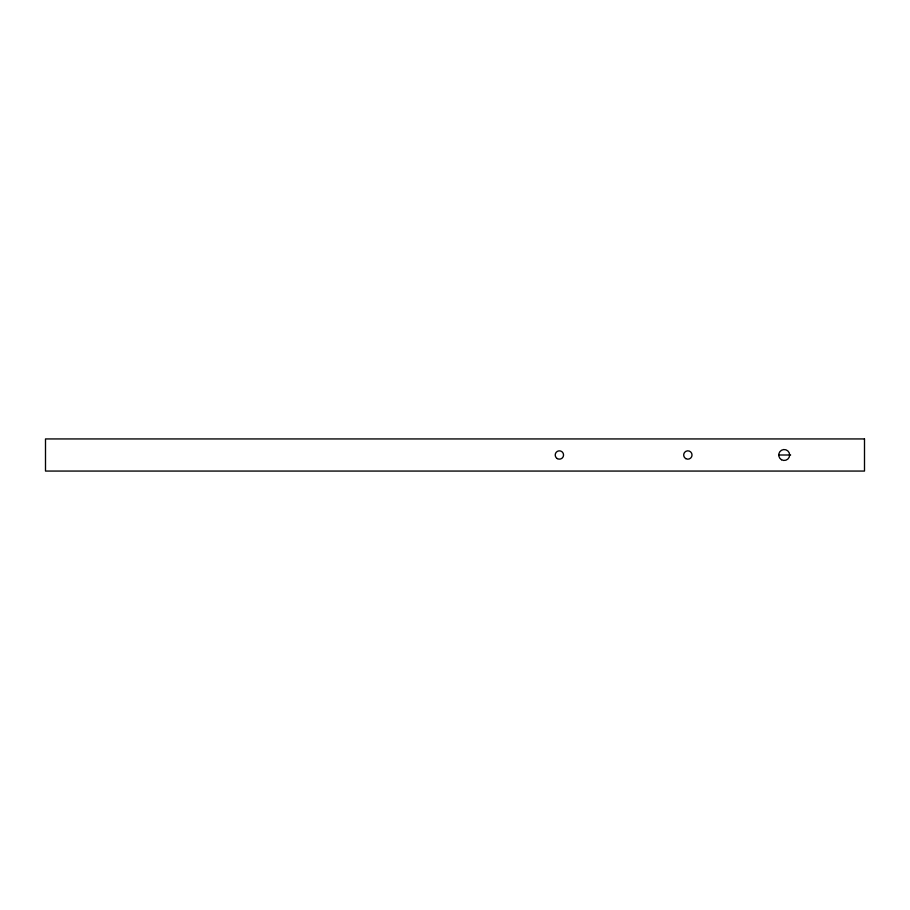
<?xml version="1.0" encoding="UTF-8"?>
<svg xmlns="http://www.w3.org/2000/svg" width="910" height="910" viewBox="0 0 910 910"><rect width="100%" height="100%" fill="white"/><g stroke="black" fill="none" stroke-linecap="round" stroke-linejoin="round"><path stroke-width="1.36" d="M778.812 455L790.631 455M864.5 438.938L45.5 438.938L45.5 471.061L864.5 471.061L864.5 438.938M557.295 458.617A4.175 4.175 0 0 0 563.563 455A4.175 4.175 0 0 0 557.295 451.383A4.175 4.175 0 0 0 557.295 458.617M685.765 458.617A4.175 4.175 0 0 0 692.032 455A4.175 4.175 0 0 0 685.765 451.383A4.175 4.175 0 0 0 685.765 458.617M781.474 459.732A5.46 5.46 0 0 0 789.664 455A5.46 5.46 0 0 0 781.474 450.268A5.46 5.46 0 0 0 781.474 459.732"/></g></svg>
